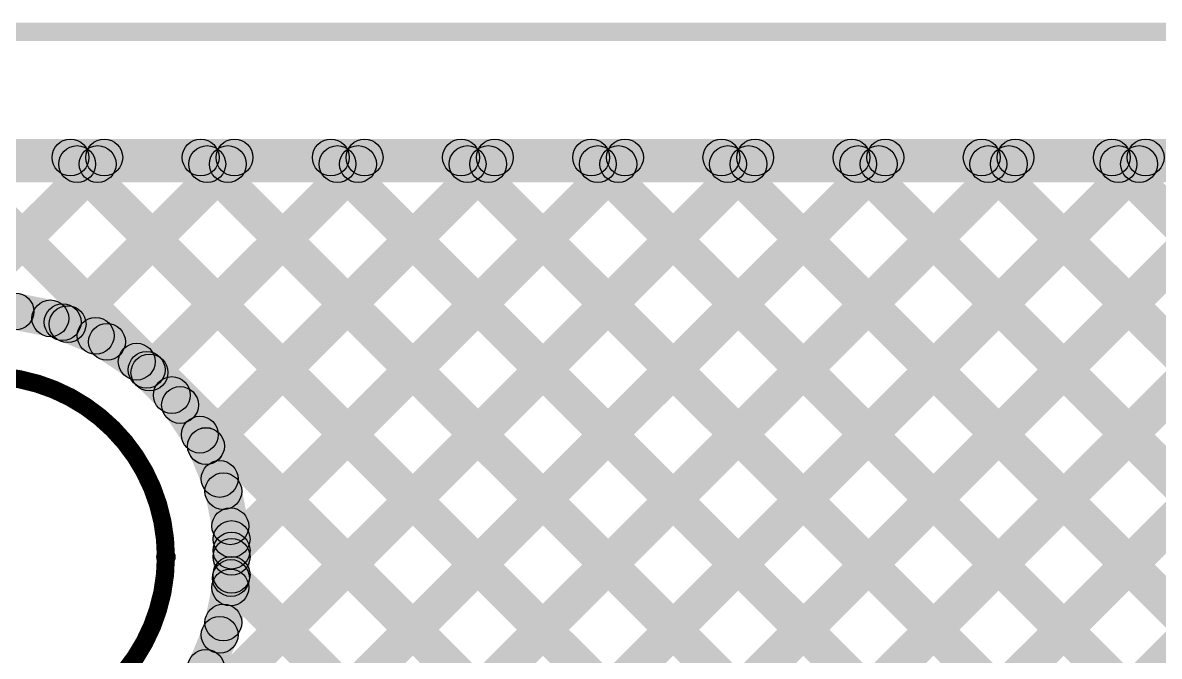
# Model space of a CAD drawing. Header units: millimetres. Extents: x 0 to 5.55, y 0 to 1.02.
# Drawn here: x 3.6304 to 3.8774, y 0.8866 to 1.0243 of the extents above; entities that cross this region are included whole.
import ezdxf

# ---------------------------------------------------------------- set-up
doc = ezdxf.new("R2010")
doc.units = ezdxf.units.MM
doc.header["$MEASUREMENT"] = 0
for name, color, linetype in [('BottomLayer', 5, 'Continuous'), ('Mechanical2', 216, 'Continuous'), ('MultiLayer', 9, 'Continuous'), ('TopLayer', 1, 'Continuous')]:
    doc.layers.add(name, color=color, linetype=linetype)

msp = doc.modelspace()

# ---------------------------------------------------------------- hatches: boundary and pattern name
at = {"layer": 'BottomLayer'}
for points in [[(0.054, 0.991), (0.054, 0.999), (5.502, 0.999), (5.502, 0.991)], [(3.37795, 0.49288), (3.37229, 0.49854), (3.87159, 0.99783), (3.87724, 0.99217)], [(3.38143, 0.55293), (3.37578, 0.55859), (3.81502, 0.99783), (3.82067, 0.99217)], [(3.38143, 0.52465), (3.37578, 0.5303), (3.8433, 0.99783), (3.84896, 0.99217)], [(3.38143, 0.58122), (3.37578, 0.58687), (3.78673, 0.99783), (3.79239, 0.99217)], [(3.40623, 0.49288), (3.40058, 0.49854), (3.89987, 0.99783), (3.90553, 0.99217)], [(3.43452, 0.49288), (3.42886, 0.49854), (3.92815, 0.99783), (3.93381, 0.99217)], [(3.46269, 0.49277), (3.45703, 0.49842), (3.95644, 0.99783), (3.9621, 0.99217)], [(3.49097, 0.49277), (3.48532, 0.49842), (3.98472, 0.99783), (3.99038, 0.99217)], [(3.60969, 0.99217), (3.61535, 0.99783), (4.31585, 0.29733), (4.31019, 0.29167)], [(3.61729, 0.95849), (3.61163, 0.96415), (3.64531, 0.99783), (3.65097, 0.99217)], [(3.64301, 0.95593), (3.63735, 0.96159), (3.6736, 0.99783), (3.67925, 0.99217)], [(3.63798, 0.99217), (3.64363, 0.99783), (4.34413, 0.29733), (4.33848, 0.29167)], [(3.66078, 0.94541), (3.65512, 0.95107), (3.70188, 0.99783), (3.70754, 0.99217)], [(3.66626, 0.99217), (3.67192, 0.99783), (4.37242, 0.29733), (4.36676, 0.29167)], [(3.67308, 0.92943), (3.66742, 0.93508), (3.73016, 0.99783), (3.73582, 0.99217)], [(3.67864, 0.9067), (3.67298, 0.91236), (3.75845, 0.99783), (3.76411, 0.99217)], [(3.69454, 0.99217), (3.7002, 0.99783), (4.4007, 0.29733), (4.39504, 0.29167)], [(3.72283, 0.99217), (3.72849, 0.99783), (4.42899, 0.29733), (4.42333, 0.29167)], [(3.75111, 0.99217), (3.75677, 0.99783), (4.45727, 0.29733), (4.45161, 0.29167)], [(3.7794, 0.99217), (3.78505, 0.99783), (4.48555, 0.29733), (4.4799, 0.29167)], [(3.80768, 0.99217), (3.81334, 0.99783), (4.51384, 0.29733), (4.50818, 0.29167)], [(3.83597, 0.99217), (3.84162, 0.99783), (4.54212, 0.29733), (4.53647, 0.29167)], [(3.86425, 0.99217), (3.86991, 0.99783), (4.57041, 0.29733), (4.56475, 0.29167)], [(3.62805, 0.95761), (3.62961, 0.96545), (3.63721, 0.96394), (3.63565, 0.95609)], [(3.63758, 0.95551), (3.64064, 0.9629), (3.64781, 0.95993), (3.64474, 0.95254)], [(3.64652, 0.95159), (3.65096, 0.95824), (3.65741, 0.95393), (3.65297, 0.94728)], [(3.65453, 0.946), (3.66018, 0.95166), (3.66567, 0.94618), (3.66001, 0.94052)], [(3.66129, 0.93896), (3.66794, 0.94341), (3.67225, 0.93696), (3.6656, 0.93252)], [(3.66654, 0.93074), (3.67394, 0.9338), (3.6769, 0.92664), (3.66951, 0.92357)], [(3.6701, 0.92165), (3.67794, 0.92321), (3.67946, 0.9156), (3.67161, 0.91404)], [(3.67981, 0.90816), (3.67181, 0.90816), (3.67181, 0.91204), (3.67981, 0.91204)], [(3.67981, 0.90428), (3.67181, 0.90428), (3.67181, 0.90816), (3.67981, 0.90816)], [(3.67284, 0.90074), (3.67849, 0.9064), (4.28756, 0.29733), (4.28191, 0.29167)], [(3.67794, 0.89311), (3.6701, 0.89467), (3.67161, 0.90228), (3.67946, 0.90072)], [(3.67394, 0.88252), (3.66654, 0.88558), (3.66951, 0.89274), (3.6769, 0.88968)]]:
    msp.add_hatch(color=5, dxfattribs=at).paths.add_polyline_path(points)
h = msp.add_hatch(color=5, dxfattribs=at)
edge = h.paths.add_edge_path()
edge.add_arc((3.6408, 0.995), 0.004, 0, 360)
h = msp.add_hatch(color=5, dxfattribs=at)
edge = h.paths.add_edge_path()
edge.add_arc((3.64814, 0.995), 0.004, 0, 360)
h = msp.add_hatch(color=5, dxfattribs=at)
edge = h.paths.add_edge_path()
edge.add_arc((3.66909, 0.995), 0.004, 0, 360)
h = msp.add_hatch(color=5, dxfattribs=at)
edge = h.paths.add_edge_path()
edge.add_arc((3.67642, 0.995), 0.004, 0, 360)
h = msp.add_hatch(color=5, dxfattribs=at)
edge = h.paths.add_edge_path()
edge.add_arc((3.69737, 0.995), 0.004, 0, 360)
h = msp.add_hatch(color=5, dxfattribs=at)
edge = h.paths.add_edge_path()
edge.add_arc((3.70471, 0.995), 0.004, 0, 360)
h = msp.add_hatch(color=5, dxfattribs=at)
edge = h.paths.add_edge_path()
edge.add_arc((3.72566, 0.995), 0.004, 0, 360)
h = msp.add_hatch(color=5, dxfattribs=at)
edge = h.paths.add_edge_path()
edge.add_arc((3.73299, 0.995), 0.004, 0, 360)
h = msp.add_hatch(color=5, dxfattribs=at)
edge = h.paths.add_edge_path()
edge.add_arc((3.75394, 0.995), 0.004, 0, 360)
h = msp.add_hatch(color=5, dxfattribs=at)
edge = h.paths.add_edge_path()
edge.add_arc((3.76128, 0.995), 0.004, 0, 360)
h = msp.add_hatch(color=5, dxfattribs=at)
edge = h.paths.add_edge_path()
edge.add_arc((3.78223, 0.995), 0.004, 0, 360)
h = msp.add_hatch(color=5, dxfattribs=at)
edge = h.paths.add_edge_path()
edge.add_arc((3.78956, 0.995), 0.004, 0, 360)
h = msp.add_hatch(color=5, dxfattribs=at)
edge = h.paths.add_edge_path()
edge.add_arc((3.81051, 0.995), 0.004, 0, 360)
h = msp.add_hatch(color=5, dxfattribs=at)
edge = h.paths.add_edge_path()
edge.add_arc((3.81785, 0.995), 0.004, 0, 360)
h = msp.add_hatch(color=5, dxfattribs=at)
edge = h.paths.add_edge_path()
edge.add_arc((3.83879, 0.995), 0.004, 0, 360)
h = msp.add_hatch(color=5, dxfattribs=at)
edge = h.paths.add_edge_path()
edge.add_arc((3.84613, 0.995), 0.004, 0, 360)
h = msp.add_hatch(color=5, dxfattribs=at)
edge = h.paths.add_edge_path()
edge.add_arc((3.86708, 0.995), 0.004, 0, 360)
h = msp.add_hatch(color=5, dxfattribs=at)
edge = h.paths.add_edge_path()
edge.add_arc((3.87441, 0.995), 0.004, 0, 360)
h = msp.add_hatch(color=5, dxfattribs=at)
edge = h.paths.add_edge_path()
edge.add_arc((3.62883, 0.96153), 0.004, 0, 360)
h = msp.add_hatch(color=5, dxfattribs=at)
edge = h.paths.add_edge_path()
edge.add_arc((3.63643, 0.96002), 0.004, 0, 360)
h = msp.add_hatch(color=5, dxfattribs=at)
edge = h.paths.add_edge_path()
edge.add_arc((3.63911, 0.9592), 0.004, 0, 360)
h = msp.add_hatch(color=5, dxfattribs=at)
edge = h.paths.add_edge_path()
edge.add_arc((3.64018, 0.95876), 0.004, 0, 360)
h = msp.add_hatch(color=5, dxfattribs=at)
edge = h.paths.add_edge_path()
edge.add_arc((3.64627, 0.95624), 0.004, 0, 360)
h = msp.add_hatch(color=5, dxfattribs=at)
edge = h.paths.add_edge_path()
edge.add_arc((3.64874, 0.95492), 0.004, 0, 360)
h = msp.add_hatch(color=5, dxfattribs=at)
edge = h.paths.add_edge_path()
edge.add_arc((3.65519, 0.95061), 0.004, 0, 360)
h = msp.add_hatch(color=5, dxfattribs=at)
edge = h.paths.add_edge_path()
edge.add_arc((3.65735, 0.94883), 0.004, 0, 360)
h = msp.add_hatch(color=5, dxfattribs=at)
edge = h.paths.add_edge_path()
edge.add_arc((3.65795, 0.94824), 0.004, 0, 360)
h = msp.add_hatch(color=5, dxfattribs=at)
edge = h.paths.add_edge_path()
edge.add_arc((3.66284, 0.94335), 0.004, 0, 360)
h = msp.add_hatch(color=5, dxfattribs=at)
edge = h.paths.add_edge_path()
edge.add_arc((3.66461, 0.94119), 0.004, 0, 360)
h = msp.add_hatch(color=5, dxfattribs=at)
edge = h.paths.add_edge_path()
edge.add_arc((3.66892, 0.93474), 0.004, 0, 360)
h = msp.add_hatch(color=5, dxfattribs=at)
edge = h.paths.add_edge_path()
edge.add_arc((3.67024, 0.93227), 0.004, 0, 360)
h = msp.add_hatch(color=5, dxfattribs=at)
edge = h.paths.add_edge_path()
edge.add_arc((3.67025, 0.93225), 0.004, 0, 360)
h = msp.add_hatch(color=5, dxfattribs=at)
edge = h.paths.add_edge_path()
edge.add_arc((3.67321, 0.92511), 0.004, 0, 360)
h = msp.add_hatch(color=5, dxfattribs=at)
edge = h.paths.add_edge_path()
edge.add_arc((3.67402, 0.92243), 0.004, 0, 360)
h = msp.add_hatch(color=5, dxfattribs=at)
edge = h.paths.add_edge_path()
edge.add_arc((3.67553, 0.91482), 0.004, 0, 360)
h = msp.add_hatch(color=5, dxfattribs=at)
edge = h.paths.add_edge_path()
edge.add_arc((3.67581, 0.91204), 0.004, 0, 360)
h = msp.add_hatch(color=5, dxfattribs=at)
edge = h.paths.add_edge_path()
edge.add_arc((3.67581, 0.90953), 0.004, 0, 360)
h = msp.add_hatch(color=5, dxfattribs=at)
edge = h.paths.add_edge_path()
edge.add_arc((3.67581, 0.90816), 0.004, 0, 360)
h = msp.add_hatch(color=5, dxfattribs=at)
edge = h.paths.add_edge_path()
edge.add_arc((3.67581, 0.90816), 0.004, 0, 360)
h = msp.add_hatch(color=5, dxfattribs=at)
edge = h.paths.add_edge_path()
edge.add_arc((3.67567, 0.90357), 0.004, 0, 360)
h = msp.add_hatch(color=5, dxfattribs=at)
edge = h.paths.add_edge_path()
edge.add_arc((3.67581, 0.90428), 0.004, 0, 360)
h = msp.add_hatch(color=5, dxfattribs=at)
edge = h.paths.add_edge_path()
edge.add_arc((3.67553, 0.9015), 0.004, 0, 360)
h = msp.add_hatch(color=5, dxfattribs=at)
edge = h.paths.add_edge_path()
edge.add_arc((3.67402, 0.89389), 0.004, 0, 360)
h = msp.add_hatch(color=5, dxfattribs=at)
edge = h.paths.add_edge_path()
edge.add_arc((3.67321, 0.89121), 0.004, 0, 360)
h = msp.add_hatch(color=5, dxfattribs=at)
edge = h.paths.add_edge_path()
edge.add_arc((3.67024, 0.88405), 0.004, 0, 360)
at = {"layer": 'Mechanical2'}
msp.add_hatch(color=216, dxfattribs=at).paths.add_polyline_path([(0.00012, 1.02036), (0.00012, 1.0243), (5.5513, 1.0243), (5.5513, 1.02036)])
h = msp.add_hatch(color=216, dxfattribs=at)
edge = h.paths.add_edge_path()
edge.add_arc((3.66153, 0.90816), 0.00197, 0, 360)
at = {"layer": 'TopLayer'}
for points in [[(0.055, 0.98957), (0.055, 0.99757), (5.503, 0.99757), (5.503, 0.98957)], [(3.15789, 0.35767), (3.15223, 0.36333), (3.7853, 0.9964), (3.79096, 0.99074)], [(3.18617, 0.35767), (3.18052, 0.36333), (3.81358, 0.9964), (3.81924, 0.99074)], [(3.21446, 0.35767), (3.2088, 0.36333), (3.84187, 0.9964), (3.84753, 0.99074)], [(3.24274, 0.35767), (3.23709, 0.36333), (3.87015, 0.9964), (3.87581, 0.99074)], [(3.27103, 0.35767), (3.26537, 0.36333), (3.89844, 0.9964), (3.90409, 0.99074)], [(3.29931, 0.35767), (3.29365, 0.36333), (3.92672, 0.9964), (3.93238, 0.99074)], [(3.3276, 0.35767), (3.32194, 0.36333), (3.95501, 0.9964), (3.96066, 0.99074)], [(3.35588, 0.35767), (3.35022, 0.36333), (3.98329, 0.9964), (3.98895, 0.99074)], [(3.61112, 0.99074), (3.61678, 0.9964), (4.29735, 0.31583), (4.29169, 0.31017)], [(3.61729, 0.95849), (3.61163, 0.96415), (3.64388, 0.9964), (3.64954, 0.99074)], [(3.64301, 0.95593), (3.63735, 0.96159), (3.67216, 0.9964), (3.67782, 0.99074)], [(3.63941, 0.99074), (3.64506, 0.9964), (4.31149, 0.32997), (4.30584, 0.32431)], [(3.66078, 0.94541), (3.65512, 0.95107), (3.70045, 0.9964), (3.7061, 0.99074)], [(3.67308, 0.92943), (3.66742, 0.93508), (3.72873, 0.9964), (3.73439, 0.99074)], [(3.66769, 0.99074), (3.67335, 0.9964), (4.32563, 0.34411), (4.31998, 0.33845)], [(3.67864, 0.9067), (3.67298, 0.91236), (3.75702, 0.9964), (3.76267, 0.99074)], [(3.69598, 0.99074), (3.70163, 0.9964), (4.33978, 0.35825), (4.33412, 0.3526)], [(3.72426, 0.99074), (3.72992, 0.9964), (4.35392, 0.3724), (4.34826, 0.36674)], [(3.75255, 0.99074), (3.7582, 0.9964), (4.36806, 0.38654), (4.3624, 0.38088)], [(3.78083, 0.99074), (3.78649, 0.9964), (4.3822, 0.40068), (4.37655, 0.39502)], [(3.80911, 0.99074), (3.81477, 0.9964), (4.39635, 0.41482), (4.39069, 0.40916)], [(3.8374, 0.99074), (3.84305, 0.9964), (4.41049, 0.42896), (4.40483, 0.42331)], [(3.86568, 0.99074), (3.87134, 0.9964), (4.42463, 0.44311), (4.41897, 0.43745)], [(3.62805, 0.95761), (3.62961, 0.96545), (3.63721, 0.96394), (3.63565, 0.95609)], [(3.63758, 0.95551), (3.64064, 0.9629), (3.64781, 0.95993), (3.64474, 0.95254)], [(3.64652, 0.95159), (3.65096, 0.95824), (3.65741, 0.95393), (3.65297, 0.94728)], [(3.65453, 0.946), (3.66018, 0.95166), (3.66567, 0.94618), (3.66001, 0.94052)], [(3.66129, 0.93896), (3.66794, 0.94341), (3.67225, 0.93696), (3.6656, 0.93252)], [(3.66654, 0.93074), (3.67394, 0.9338), (3.6769, 0.92664), (3.66951, 0.92357)], [(3.6701, 0.92165), (3.67794, 0.92321), (3.67946, 0.9156), (3.67161, 0.91404)], [(3.67981, 0.90816), (3.67181, 0.90816), (3.67181, 0.91204), (3.67981, 0.91204)], [(3.67981, 0.90428), (3.67181, 0.90428), (3.67181, 0.90816), (3.67981, 0.90816)], [(3.67284, 0.90074), (3.67849, 0.9064), (4.27256, 0.31233), (4.26691, 0.30667)], [(3.67794, 0.89311), (3.6701, 0.89467), (3.67161, 0.90228), (3.67946, 0.90072)], [(3.67394, 0.88252), (3.66654, 0.88558), (3.66951, 0.89274), (3.6769, 0.88968)]]:
    msp.add_hatch(color=1, dxfattribs=at).paths.add_polyline_path(points)
h = msp.add_hatch(color=1, dxfattribs=at)
edge = h.paths.add_edge_path()
edge.add_arc((3.64224, 0.99357), 0.004, 0, 360)
h = msp.add_hatch(color=1, dxfattribs=at)
edge = h.paths.add_edge_path()
edge.add_arc((3.64671, 0.99357), 0.004, 0, 360)
h = msp.add_hatch(color=1, dxfattribs=at)
edge = h.paths.add_edge_path()
edge.add_arc((3.67052, 0.99357), 0.004, 0, 360)
h = msp.add_hatch(color=1, dxfattribs=at)
edge = h.paths.add_edge_path()
edge.add_arc((3.67499, 0.99357), 0.004, 0, 360)
h = msp.add_hatch(color=1, dxfattribs=at)
edge = h.paths.add_edge_path()
edge.add_arc((3.69881, 0.99357), 0.004, 0, 360)
h = msp.add_hatch(color=1, dxfattribs=at)
edge = h.paths.add_edge_path()
edge.add_arc((3.70328, 0.99357), 0.004, 0, 360)
h = msp.add_hatch(color=1, dxfattribs=at)
edge = h.paths.add_edge_path()
edge.add_arc((3.72709, 0.99357), 0.004, 0, 360)
h = msp.add_hatch(color=1, dxfattribs=at)
edge = h.paths.add_edge_path()
edge.add_arc((3.73156, 0.99357), 0.004, 0, 360)
h = msp.add_hatch(color=1, dxfattribs=at)
edge = h.paths.add_edge_path()
edge.add_arc((3.75537, 0.99357), 0.004, 0, 360)
h = msp.add_hatch(color=1, dxfattribs=at)
edge = h.paths.add_edge_path()
edge.add_arc((3.75984, 0.99357), 0.004, 0, 360)
h = msp.add_hatch(color=1, dxfattribs=at)
edge = h.paths.add_edge_path()
edge.add_arc((3.78366, 0.99357), 0.004, 0, 360)
h = msp.add_hatch(color=1, dxfattribs=at)
edge = h.paths.add_edge_path()
edge.add_arc((3.78813, 0.99357), 0.004, 0, 360)
h = msp.add_hatch(color=1, dxfattribs=at)
edge = h.paths.add_edge_path()
edge.add_arc((3.81194, 0.99357), 0.004, 0, 360)
h = msp.add_hatch(color=1, dxfattribs=at)
edge = h.paths.add_edge_path()
edge.add_arc((3.81641, 0.99357), 0.004, 0, 360)
h = msp.add_hatch(color=1, dxfattribs=at)
edge = h.paths.add_edge_path()
edge.add_arc((3.84023, 0.99357), 0.004, 0, 360)
h = msp.add_hatch(color=1, dxfattribs=at)
edge = h.paths.add_edge_path()
edge.add_arc((3.8447, 0.99357), 0.004, 0, 360)
h = msp.add_hatch(color=1, dxfattribs=at)
edge = h.paths.add_edge_path()
edge.add_arc((3.86851, 0.99357), 0.004, 0, 360)
h = msp.add_hatch(color=1, dxfattribs=at)
edge = h.paths.add_edge_path()
edge.add_arc((3.87298, 0.99357), 0.004, 0, 360)
h = msp.add_hatch(color=1, dxfattribs=at)
edge = h.paths.add_edge_path()
edge.add_arc((3.62883, 0.96153), 0.004, 0, 360)
h = msp.add_hatch(color=1, dxfattribs=at)
edge = h.paths.add_edge_path()
edge.add_arc((3.63643, 0.96002), 0.004, 0, 360)
h = msp.add_hatch(color=1, dxfattribs=at)
edge = h.paths.add_edge_path()
edge.add_arc((3.63911, 0.9592), 0.004, 0, 360)
h = msp.add_hatch(color=1, dxfattribs=at)
edge = h.paths.add_edge_path()
edge.add_arc((3.64018, 0.95876), 0.004, 0, 360)
h = msp.add_hatch(color=1, dxfattribs=at)
edge = h.paths.add_edge_path()
edge.add_arc((3.64627, 0.95624), 0.004, 0, 360)
h = msp.add_hatch(color=1, dxfattribs=at)
edge = h.paths.add_edge_path()
edge.add_arc((3.64874, 0.95492), 0.004, 0, 360)
h = msp.add_hatch(color=1, dxfattribs=at)
edge = h.paths.add_edge_path()
edge.add_arc((3.65519, 0.95061), 0.004, 0, 360)
h = msp.add_hatch(color=1, dxfattribs=at)
edge = h.paths.add_edge_path()
edge.add_arc((3.65735, 0.94883), 0.004, 0, 360)
h = msp.add_hatch(color=1, dxfattribs=at)
edge = h.paths.add_edge_path()
edge.add_arc((3.65795, 0.94824), 0.004, 0, 360)
h = msp.add_hatch(color=1, dxfattribs=at)
edge = h.paths.add_edge_path()
edge.add_arc((3.66284, 0.94335), 0.004, 0, 360)
h = msp.add_hatch(color=1, dxfattribs=at)
edge = h.paths.add_edge_path()
edge.add_arc((3.66461, 0.94119), 0.004, 0, 360)
h = msp.add_hatch(color=1, dxfattribs=at)
edge = h.paths.add_edge_path()
edge.add_arc((3.66892, 0.93474), 0.004, 0, 360)
h = msp.add_hatch(color=1, dxfattribs=at)
edge = h.paths.add_edge_path()
edge.add_arc((3.67024, 0.93227), 0.004, 0, 360)
h = msp.add_hatch(color=1, dxfattribs=at)
edge = h.paths.add_edge_path()
edge.add_arc((3.67025, 0.93225), 0.004, 0, 360)
h = msp.add_hatch(color=1, dxfattribs=at)
edge = h.paths.add_edge_path()
edge.add_arc((3.67321, 0.92511), 0.004, 0, 360)
h = msp.add_hatch(color=1, dxfattribs=at)
edge = h.paths.add_edge_path()
edge.add_arc((3.67402, 0.92243), 0.004, 0, 360)
h = msp.add_hatch(color=1, dxfattribs=at)
edge = h.paths.add_edge_path()
edge.add_arc((3.67553, 0.91482), 0.004, 0, 360)
h = msp.add_hatch(color=1, dxfattribs=at)
edge = h.paths.add_edge_path()
edge.add_arc((3.67581, 0.91204), 0.004, 0, 360)
h = msp.add_hatch(color=1, dxfattribs=at)
edge = h.paths.add_edge_path()
edge.add_arc((3.67581, 0.90953), 0.004, 0, 360)
h = msp.add_hatch(color=1, dxfattribs=at)
edge = h.paths.add_edge_path()
edge.add_arc((3.67581, 0.90816), 0.004, 0, 360)
h = msp.add_hatch(color=1, dxfattribs=at)
edge = h.paths.add_edge_path()
edge.add_arc((3.67581, 0.90816), 0.004, 0, 360)
h = msp.add_hatch(color=1, dxfattribs=at)
edge = h.paths.add_edge_path()
edge.add_arc((3.67567, 0.90357), 0.004, 0, 360)
h = msp.add_hatch(color=1, dxfattribs=at)
edge = h.paths.add_edge_path()
edge.add_arc((3.67581, 0.90428), 0.004, 0, 360)
h = msp.add_hatch(color=1, dxfattribs=at)
edge = h.paths.add_edge_path()
edge.add_arc((3.67553, 0.9015), 0.004, 0, 360)
h = msp.add_hatch(color=1, dxfattribs=at)
edge = h.paths.add_edge_path()
edge.add_arc((3.67402, 0.89389), 0.004, 0, 360)
h = msp.add_hatch(color=1, dxfattribs=at)
edge = h.paths.add_edge_path()
edge.add_arc((3.67321, 0.89121), 0.004, 0, 360)
h = msp.add_hatch(color=1, dxfattribs=at)
edge = h.paths.add_edge_path()
edge.add_arc((3.67024, 0.88405), 0.004, 0, 360)

# ---------------------------------------------------------------- linework, layer by layer
at = {"layer": 'BottomLayer'}
for centre in [(3.6408, 0.995), (3.64814, 0.995), (3.66909, 0.995), (3.67642, 0.995), (3.69737, 0.995), (3.70471, 0.995), (3.72566, 0.995), (3.73299, 0.995), (3.75394, 0.995), (3.76128, 0.995), (3.78223, 0.995), (3.78956, 0.995), (3.81051, 0.995), (3.81785, 0.995), (3.83879, 0.995), (3.84613, 0.995), (3.86708, 0.995), (3.87441, 0.995), (3.62883, 0.96153), (3.63643, 0.96002), (3.63911, 0.9592), (3.64018, 0.95876), (3.64627, 0.95624), (3.64874, 0.95492), (3.65519, 0.95061), (3.65735, 0.94883), (3.65795, 0.94824), (3.66284, 0.94335), (3.66461, 0.94119), (3.66892, 0.93474), (3.67024, 0.93227), (3.67025, 0.93225), (3.67321, 0.92511), (3.67402, 0.92243), (3.67553, 0.91482), (3.67581, 0.91204), (3.67581, 0.90953), (3.67581, 0.90816), (3.67581, 0.90816), (3.67567, 0.90357), (3.67581, 0.90428), (3.67553, 0.9015), (3.67402, 0.89389), (3.67321, 0.89121), (3.67024, 0.88405)]:
    msp.add_circle(centre, 0.004, dxfattribs=at)
at = {"layer": 'Mechanical2', "const_width": 0.00394}
msp.add_lwpolyline([(3.66153, 0.90816, 1), (3.58279, 0.90816, 1)], format="xyb", close=True, dxfattribs=at)
at = {"layer": 'Mechanical2'}
msp.add_circle((3.66153, 0.90816), 0.00197, dxfattribs=at)
at = {"layer": 'MultiLayer'}
for p, q in [((3.62604, 0.94753), (3.63365, 0.94602)), ((3.63365, 0.94602), (3.64081, 0.94305)), ((3.64081, 0.94305), (3.64726, 0.93874)), ((3.64726, 0.93874), (3.65274, 0.93326)), ((3.65274, 0.93326), (3.65705, 0.92681)), ((3.65705, 0.92681), (3.66002, 0.91964)), ((3.66002, 0.91964), (3.66153, 0.91204)), ((3.66153, 0.91204), (3.66153, 0.90816)), ((3.66153, 0.90816), (3.66153, 0.90428)), ((3.66153, 0.90428), (3.66002, 0.89667)), ((3.66002, 0.89667), (3.65705, 0.88951)), ((3.65705, 0.88951), (3.65274, 0.88306))]:
    msp.add_line(p, q, dxfattribs=at)
at = {"layer": 'TopLayer'}
for centre in [(3.64224, 0.99357), (3.64671, 0.99357), (3.67052, 0.99357), (3.67499, 0.99357), (3.69881, 0.99357), (3.70328, 0.99357), (3.72709, 0.99357), (3.73156, 0.99357), (3.75537, 0.99357), (3.75984, 0.99357), (3.78366, 0.99357), (3.78813, 0.99357), (3.81194, 0.99357), (3.81641, 0.99357), (3.84023, 0.99357), (3.8447, 0.99357), (3.86851, 0.99357), (3.87298, 0.99357), (3.62883, 0.96153), (3.63643, 0.96002), (3.63911, 0.9592), (3.64018, 0.95876), (3.64627, 0.95624), (3.64874, 0.95492), (3.65519, 0.95061), (3.65735, 0.94883), (3.65795, 0.94824), (3.66284, 0.94335), (3.66461, 0.94119), (3.66892, 0.93474), (3.67024, 0.93227), (3.67025, 0.93225), (3.67321, 0.92511), (3.67402, 0.92243), (3.67553, 0.91482), (3.67581, 0.91204), (3.67581, 0.90953), (3.67581, 0.90816), (3.67581, 0.90816), (3.67567, 0.90357), (3.67581, 0.90428), (3.67553, 0.9015), (3.67402, 0.89389), (3.67321, 0.89121), (3.67024, 0.88405)]:
    msp.add_circle(centre, 0.004, dxfattribs=at)

doc.saveas('drawing.dxf')
